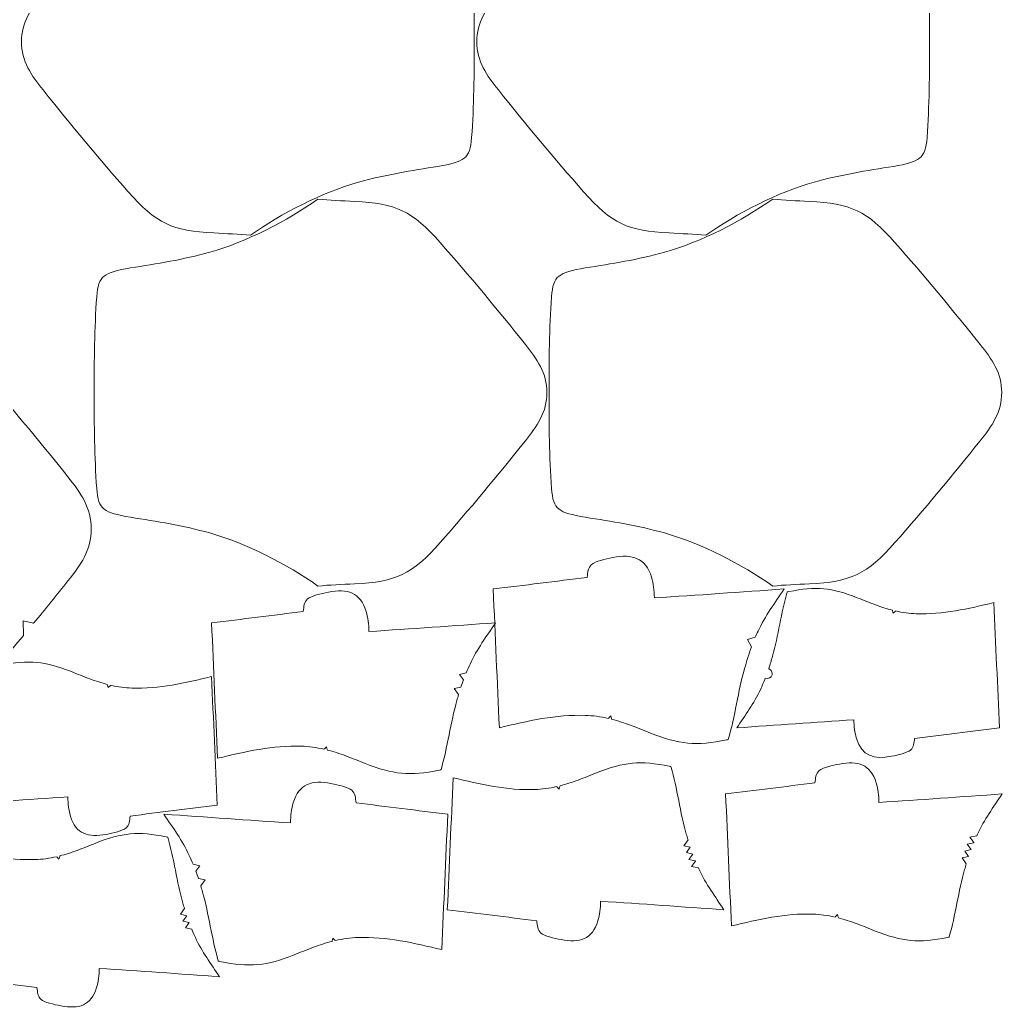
# Model space of a CAD drawing. Header units: millimetres. Extents: x 4274 to 5605, y 1406 to 2879.
# Drawn here: x 4961 to 5605, y 1406 to 2055 of the extents above; entities that cross this region are included whole.
import ezdxf

# ---------------------------------------------------------------- set-up
doc = ezdxf.new("R2010")
doc.units = ezdxf.units.MM
doc.header["$MEASUREMENT"] = 0
doc.layers.add('Katman 1', color=7, linetype='Continuous')

msp = doc.modelspace()

# ---------------------------------------------------------------- linework, layer by layer
at = {"layer": 'Katman 1', "color": 250, "lineweight": 20}
for points, knots in [([(5235.0295, 2122.0197), (5217.6924, 2124.6688), (5200.3562, 2127.4863), (5183.0301, 2132.3114), (5158.7225, 2139.0815), (5132.6247, 2152.7365), (5112.0522, 2167.1099), (5104.669, 2166.3536), (5096.2788, 2166.0373), (5088.0771, 2165.6386), (5061.0751, 2164.3262), (5050.2955, 2159.4825), (5031.9885, 2138.577), (5012.7667, 2116.9815), (4994.3149, 2094.5721), (4976.1197, 2071.8914), (4968.6216, 2062.5449), (4961.8066, 2052.8898), (4962.0142, 2040.2881), (4961.8066, 2027.6864), (4968.6216, 2018.0313), (4976.1197, 2008.6848), (4994.3149, 1986.0041), (5012.7667, 1963.5947), (5031.9885, 1941.9992), (5050.2955, 1921.0937), (5061.0751, 1916.25), (5088.0771, 1914.9376), (5096.2788, 1914.5389), (5104.669, 1914.2226), (5112.0522, 1913.4663), (5132.6247, 1927.8397), (5158.7225, 1941.4948), (5183.0301, 1948.2648), (5200.3562, 1953.0899), (5217.6924, 1955.9074), (5235.0295, 1958.5565), (5252.403, 1961.7572), (5256.0311, 1963.3092), (5257.1033, 1977.5082), (5258.5819, 1998.1707), (5258.8446, 2019.169), (5258.6692, 2040.2881), (5258.8446, 2061.4073), (5258.5819, 2082.4055), (5257.1033, 2103.068), (5256.0311, 2117.267), (5252.403, 2118.819), (5235.0295, 2122.0197)], [0, 0, 0, 0, 0.0625, 0.0625, 0.0625, 0.125, 0.125, 0.125, 0.1875, 0.1875, 0.1875, 0.25, 0.25, 0.25, 0.3125, 0.3125, 0.3125, 0.375, 0.375, 0.375, 0.4375, 0.4375, 0.4375, 0.5, 0.5, 0.5, 0.5625, 0.5625, 0.5625, 0.625, 0.625, 0.625, 0.6875, 0.6875, 0.6875, 0.75, 0.75, 0.75, 0.8125, 0.8125, 0.8125, 0.875, 0.875, 0.875, 0.9375, 0.9375, 0.9375, 1, 1, 1, 1]), ([(5533.544, 2122.0197), (5516.2069, 2124.6688), (5498.8707, 2127.4863), (5481.5446, 2132.3114), (5457.237, 2139.0815), (5431.1392, 2152.7365), (5410.5667, 2167.1099), (5403.1835, 2166.3536), (5394.7933, 2166.0373), (5386.5916, 2165.6386), (5359.5896, 2164.3262), (5348.81, 2159.4825), (5330.503, 2138.577), (5311.2812, 2116.9815), (5292.8294, 2094.5721), (5274.6342, 2071.8914), (5267.1361, 2062.5449), (5260.3211, 2052.8898), (5260.5287, 2040.2881), (5260.3211, 2027.6864), (5267.1361, 2018.0313), (5274.6342, 2008.6848), (5292.8294, 1986.0041), (5311.2812, 1963.5947), (5330.503, 1941.9992), (5348.81, 1921.0937), (5359.5896, 1916.25), (5386.5916, 1914.9376), (5394.7933, 1914.5389), (5403.1835, 1914.2226), (5410.5667, 1913.4663), (5431.1392, 1927.8397), (5457.237, 1941.4948), (5481.5446, 1948.2648), (5498.8707, 1953.0899), (5516.2069, 1955.9074), (5533.544, 1958.5565), (5550.9175, 1961.7572), (5554.5456, 1963.3092), (5555.6178, 1977.5082), (5557.0964, 1998.1707), (5557.3591, 2019.169), (5557.1837, 2040.2881), (5557.3591, 2061.4073), (5557.0964, 2082.4055), (5555.6178, 2103.068), (5554.5456, 2117.267), (5550.9175, 2118.819), (5533.544, 2122.0197)], [0, 0, 0, 0, 0.0625, 0.0625, 0.0625, 0.125, 0.125, 0.125, 0.1875, 0.1875, 0.1875, 0.25, 0.25, 0.25, 0.3125, 0.3125, 0.3125, 0.375, 0.375, 0.375, 0.4375, 0.4375, 0.4375, 0.5, 0.5, 0.5, 0.5625, 0.5625, 0.5625, 0.625, 0.625, 0.625, 0.6875, 0.6875, 0.6875, 0.75, 0.75, 0.75, 0.8125, 0.8125, 0.8125, 0.875, 0.875, 0.875, 0.9375, 0.9375, 0.9375, 1, 1, 1, 1]), ([(5033.3996, 1892.0588), (5050.7367, 1894.7079), (5068.0729, 1897.5254), (5085.399, 1902.3505), (5109.7066, 1909.1206), (5135.8044, 1922.7756), (5156.3769, 1937.149), (5163.7601, 1936.3927), (5172.1503, 1936.0764), (5180.352, 1935.6777), (5207.354, 1934.3653), (5218.1336, 1929.5216), (5236.4406, 1908.6161), (5255.6624, 1887.0206), (5274.1142, 1864.6112), (5292.3094, 1841.9305), (5299.8075, 1832.584), (5306.6225, 1822.9289), (5306.4149, 1810.3272), (5306.6225, 1797.7255), (5299.8075, 1788.0704), (5292.3094, 1778.7239), (5274.1142, 1756.0432), (5255.6624, 1733.6338), (5236.4406, 1712.0383), (5218.1336, 1691.1328), (5207.354, 1686.2891), (5180.352, 1684.9767), (5172.1503, 1684.578), (5163.7601, 1684.2617), (5156.3769, 1683.5054), (5135.8044, 1697.8788), (5109.7066, 1711.5339), (5085.399, 1718.3039), (5068.0729, 1723.129), (5050.7367, 1725.9465), (5033.3996, 1728.5956), (5016.0261, 1731.7963), (5012.398, 1733.3483), (5011.3258, 1747.5473), (5009.8472, 1768.2098), (5009.5845, 1789.2081), (5009.7599, 1810.3272), (5009.5845, 1831.4464), (5009.8472, 1852.4446), (5011.3258, 1873.1071), (5012.398, 1887.3061), (5016.0261, 1888.8581), (5033.3996, 1892.0588)], [0, 0, 0, 0, 0.0625, 0.0625, 0.0625, 0.125, 0.125, 0.125, 0.1875, 0.1875, 0.1875, 0.25, 0.25, 0.25, 0.3125, 0.3125, 0.3125, 0.375, 0.375, 0.375, 0.4375, 0.4375, 0.4375, 0.5, 0.5, 0.5, 0.5625, 0.5625, 0.5625, 0.625, 0.625, 0.625, 0.6875, 0.6875, 0.6875, 0.75, 0.75, 0.75, 0.8125, 0.8125, 0.8125, 0.875, 0.875, 0.875, 0.9375, 0.9375, 0.9375, 1, 1, 1, 1]), ([(5331.5249, 1892.0588), (5348.862, 1894.7079), (5366.1982, 1897.5254), (5383.5243, 1902.3505), (5407.8319, 1909.1206), (5433.9297, 1922.7756), (5454.5022, 1937.149), (5461.8854, 1936.3927), (5470.2756, 1936.0764), (5478.4773, 1935.6777), (5505.4793, 1934.3653), (5516.2589, 1929.5216), (5534.5659, 1908.6161), (5553.7877, 1887.0206), (5572.2395, 1864.6112), (5590.4347, 1841.9305), (5597.9328, 1832.584), (5604.7478, 1822.9289), (5604.5402, 1810.3272), (5604.7478, 1797.7255), (5597.9328, 1788.0704), (5590.4347, 1778.7239), (5572.2395, 1756.0432), (5553.7877, 1733.6338), (5534.5659, 1712.0383), (5516.2589, 1691.1328), (5505.4793, 1686.2891), (5478.4773, 1684.9767), (5470.2756, 1684.578), (5461.8854, 1684.2617), (5454.5022, 1683.5054), (5433.9297, 1697.8788), (5407.8319, 1711.5339), (5383.5243, 1718.3039), (5366.1982, 1723.129), (5348.862, 1725.9465), (5331.5249, 1728.5956), (5314.1514, 1731.7963), (5310.5233, 1733.3483), (5309.4511, 1747.5473), (5307.9725, 1768.2098), (5307.7098, 1789.2081), (5307.8852, 1810.3272), (5307.7098, 1831.4464), (5307.9725, 1852.4446), (5309.4511, 1873.1071), (5310.5233, 1887.3061), (5314.1514, 1888.8581), (5331.5249, 1892.0588)], [0, 0, 0, 0, 0.0625, 0.0625, 0.0625, 0.125, 0.125, 0.125, 0.1875, 0.1875, 0.1875, 0.25, 0.25, 0.25, 0.3125, 0.3125, 0.3125, 0.375, 0.375, 0.375, 0.4375, 0.4375, 0.4375, 0.5, 0.5, 0.5, 0.5625, 0.5625, 0.5625, 0.625, 0.625, 0.625, 0.6875, 0.6875, 0.6875, 0.75, 0.75, 0.75, 0.8125, 0.8125, 0.8125, 0.875, 0.875, 0.875, 0.9375, 0.9375, 0.9375, 1, 1, 1, 1]), ([(4713.1332, 1632.7657), (4731.84, 1629.9073), (4750.5457, 1626.8673), (4769.2406, 1621.661), (4795.4685, 1614.356), (4823.628, 1599.6223), (4845.8257, 1584.1134), (4853.7922, 1584.9294), (4862.8452, 1585.2707), (4871.6949, 1585.7009), (4900.83, 1587.117), (4912.4612, 1592.3434), (4932.2145, 1614.9004), (4942.7615, 1626.7498), (4953.0935, 1638.8266), (4963.2837, 1651.0532), (4963.2837, 1651.0532), (4963.1779, 1660.6352), (4963.1779, 1660.6352), (4963.1779, 1660.6352), (4969.9759, 1659.1274), (4969.9759, 1659.1274), (4977.5431, 1668.306), (4985.04, 1677.559), (4992.4969, 1686.8542), (5000.5874, 1696.939), (5007.9407, 1707.3569), (5007.7167, 1720.9541), (5007.9407, 1734.5513), (5000.5874, 1744.9692), (4992.4969, 1755.0541), (4972.8643, 1779.5265), (4952.9548, 1803.7063), (4932.2145, 1827.0078), (4912.4612, 1849.5649), (4900.83, 1854.7912), (4871.6949, 1856.2073), (4862.8452, 1856.6375), (4853.7922, 1856.9788), (4845.8257, 1857.7948), (4823.628, 1842.2859), (4795.4685, 1827.5521), (4769.2406, 1820.2472), (4750.5457, 1815.041), (4731.84, 1812.0009), (4713.1332, 1809.1425), (4694.3872, 1805.6889), (4690.4725, 1804.0143), (4689.3156, 1788.6936), (4687.7202, 1766.3988), (4687.4367, 1743.7416), (4687.626, 1720.9541), (4687.4367, 1698.1665), (4687.7202, 1675.5094), (4689.3156, 1653.2146), (4690.4725, 1637.8939), (4694.3872, 1636.2193), (4713.1332, 1632.7657)], [0, 0, 0, 0, 0.05263158, 0.05263158, 0.05263158, 0.10526316, 0.10526316, 0.10526316, 0.15789474, 0.15789474, 0.15789474, 0.21052632, 0.21052632, 0.21052632, 0.26315789, 0.26315789, 0.26315789, 0.31578947, 0.31578947, 0.31578947, 0.36842105, 0.36842105, 0.36842105, 0.42105263, 0.42105263, 0.42105263, 0.47368421, 0.47368421, 0.47368421, 0.52631579, 0.52631579, 0.52631579, 0.57894737, 0.57894737, 0.57894737, 0.63157895, 0.63157895, 0.63157895, 0.68421053, 0.68421053, 0.68421053, 0.73684211, 0.73684211, 0.73684211, 0.78947368, 0.78947368, 0.78947368, 0.84210526, 0.84210526, 0.84210526, 0.89473684, 0.89473684, 0.89473684, 0.94736842, 0.94736842, 0.94736842, 1, 1, 1, 1]), ([(5424.2601, 1582.6937), (5404.4891, 1578.5517), (5392.8781, 1579.8319), (5374.4322, 1587.1116), (5370.096, 1588.8229), (5365.7925, 1590.6018), (5361.309, 1592.2605), (5357.1182, 1593.8111), (5353.0026, 1595.1282), (5348.9777, 1596.1624), (5348.9777, 1596.1624), (5348.8697, 1596.5649), (5348.8697, 1596.5649), (5348.8697, 1596.5649), (5348.3831, 1598.3782), (5348.3831, 1598.3782), (5348.3831, 1598.3782), (5347.056, 1597.0501), (5347.056, 1597.0501), (5347.056, 1597.0501), (5346.7209, 1596.7146), (5346.7209, 1596.7146), (5341.5108, 1597.9241), (5336.4608, 1598.6356), (5331.6065, 1598.7374), (5312.4915, 1599.4773), (5293.7161, 1595.016), (5275.2616, 1590.6198), (5273.8983, 1620.9464), (5272.5663, 1651.2745), (5271.2247, 1681.6019), (5291.7738, 1684.0686), (5312.2996, 1686.6545), (5332.8343, 1689.236), (5333.2086, 1692.4862), (5333.3187, 1695.6707), (5335.7461, 1697.6893), (5338.1241, 1699.6667), (5344.7251, 1701.2937), (5349.6906, 1702.2138), (5362.5139, 1704.5901), (5371.0991, 1702.1332), (5375.029, 1689.2883), (5376.294, 1685.1537), (5376.7899, 1680.5649), (5376.9022, 1675.7501), (5405.2503, 1677.5622), (5433.5732, 1679.6002), (5461.9085, 1681.6019), (5455.9073, 1672.567), (5449.4448, 1663.7457), (5444.8295, 1653.9157), (5444.2075, 1652.5909), (5443.6135, 1651.2597), (5443.0443, 1649.9231), (5443.0443, 1649.9231), (5437.8261, 1648.4149), (5437.8261, 1648.4149), (5437.8261, 1648.4149), (5440.5656, 1643.6698), (5440.5656, 1643.6698), (5438.8374, 1638.9876), (5437.3527, 1634.2508), (5435.9889, 1629.4866), (5431.7943, 1614.8352), (5429.708, 1597.9258), (5425.3408, 1582.917), (5425.0796, 1582.8609), (5424.5184, 1582.7476), (5424.2601, 1582.6937)], [0, 0, 0, 0, 0.04347826, 0.04347826, 0.04347826, 0.08695652, 0.08695652, 0.08695652, 0.13043478, 0.13043478, 0.13043478, 0.17391304, 0.17391304, 0.17391304, 0.2173913, 0.2173913, 0.2173913, 0.26086957, 0.26086957, 0.26086957, 0.30434783, 0.30434783, 0.30434783, 0.34782609, 0.34782609, 0.34782609, 0.39130435, 0.39130435, 0.39130435, 0.43478261, 0.43478261, 0.43478261, 0.47826087, 0.47826087, 0.47826087, 0.52173913, 0.52173913, 0.52173913, 0.56521739, 0.56521739, 0.56521739, 0.60869565, 0.60869565, 0.60869565, 0.65217391, 0.65217391, 0.65217391, 0.69565217, 0.69565217, 0.69565217, 0.73913043, 0.73913043, 0.73913043, 0.7826087, 0.7826087, 0.7826087, 0.82608696, 0.82608696, 0.82608696, 0.86956522, 0.86956522, 0.86956522, 0.91304348, 0.91304348, 0.91304348, 0.95652174, 0.95652174, 0.95652174, 1, 1, 1, 1]), ([(5235.9702, 1562.8922), (5216.6756, 1558.85), (5205.3444, 1560.0994), (5187.343, 1567.2037), (5183.1113, 1568.8737), (5178.9115, 1570.6097), (5174.5361, 1572.2285), (5170.4462, 1573.7418), (5166.4297, 1575.027), (5162.5018, 1576.0363), (5162.5018, 1576.0363), (5162.3964, 1576.4291), (5162.3964, 1576.4291), (5162.3964, 1576.4291), (5161.9215, 1578.1988), (5161.9215, 1578.1988), (5161.9215, 1578.1988), (5160.6264, 1576.9026), (5160.6264, 1576.9026), (5160.6264, 1576.9026), (5160.2994, 1576.5753), (5160.2994, 1576.5753), (5155.2149, 1577.7556), (5150.2865, 1578.4499), (5145.5493, 1578.5493), (5126.8949, 1579.2714), (5108.5718, 1574.9175), (5090.562, 1570.6273), (5089.2316, 1600.2231), (5087.9316, 1629.8204), (5086.6224, 1659.4171), (5106.6763, 1661.8244), (5126.7075, 1664.3479), (5146.7475, 1666.8672), (5147.1128, 1670.0391), (5147.2202, 1673.1468), (5149.5891, 1675.1168), (5151.9098, 1677.0465), (5158.3518, 1678.6343), (5163.1976, 1679.5323), (5175.7118, 1681.8514), (5184.0902, 1679.4537), (5187.9254, 1666.9182), (5189.1599, 1662.8833), (5189.6439, 1658.4051), (5189.7535, 1653.7063), (5217.4185, 1655.4747), (5245.0589, 1657.4636), (5272.7115, 1659.4171), (5266.8549, 1650.5999), (5260.5481, 1641.9911), (5256.044, 1632.398), (5255.1447, 1630.4825), (5254.3051, 1628.5537), (5253.5158, 1626.6135), (5253.5158, 1626.6135), (5249.2093, 1625.619), (5249.2093, 1625.619), (5249.2093, 1625.619), (5251.7658, 1622.081), (5251.7658, 1622.081), (5251.1878, 1620.5041), (5250.6378, 1618.9208), (5250.1108, 1617.3324), (5250.1108, 1617.3324), (5245.7184, 1616.3181), (5245.7184, 1616.3181), (5245.7184, 1616.3181), (5248.5482, 1612.4017), (5248.5482, 1612.4017), (5248.1603, 1611.1227), (5247.7839, 1609.8411), (5247.4164, 1608.5575), (5243.3229, 1594.2592), (5241.2869, 1577.7573), (5237.0249, 1563.1101), (5236.7699, 1563.0554), (5236.2223, 1562.9448), (5235.9702, 1562.8922)], [0, 0, 0, 0, 0.03846154, 0.03846154, 0.03846154, 0.07692308, 0.07692308, 0.07692308, 0.11538462, 0.11538462, 0.11538462, 0.15384615, 0.15384615, 0.15384615, 0.19230769, 0.19230769, 0.19230769, 0.23076923, 0.23076923, 0.23076923, 0.26923077, 0.26923077, 0.26923077, 0.30769231, 0.30769231, 0.30769231, 0.34615385, 0.34615385, 0.34615385, 0.38461538, 0.38461538, 0.38461538, 0.42307692, 0.42307692, 0.42307692, 0.46153846, 0.46153846, 0.46153846, 0.5, 0.5, 0.5, 0.53846154, 0.53846154, 0.53846154, 0.57692308, 0.57692308, 0.57692308, 0.61538462, 0.61538462, 0.61538462, 0.65384615, 0.65384615, 0.65384615, 0.69230769, 0.69230769, 0.69230769, 0.73076923, 0.73076923, 0.73076923, 0.76923077, 0.76923077, 0.76923077, 0.80769231, 0.80769231, 0.80769231, 0.84615385, 0.84615385, 0.84615385, 0.88461538, 0.88461538, 0.88461538, 0.92307692, 0.92307692, 0.92307692, 0.96153846, 0.96153846, 0.96153846, 1, 1, 1, 1]), ([(5464.9256, 1679.8495), (5482.7726, 1683.5884), (5493.2537, 1682.4327), (5509.9046, 1675.8615), (5513.8188, 1674.3167), (5517.7035, 1672.711), (5521.7507, 1671.2136), (5525.5337, 1669.8139), (5529.2488, 1668.625), (5532.882, 1667.6914), (5532.882, 1667.6914), (5532.9795, 1667.3281), (5532.9795, 1667.3281), (5532.9795, 1667.3281), (5533.4188, 1665.6912), (5533.4188, 1665.6912), (5533.4188, 1665.6912), (5534.6167, 1666.8901), (5534.6167, 1666.8901), (5534.6167, 1666.8901), (5534.9193, 1667.193), (5534.9193, 1667.193), (5539.6223, 1666.1012), (5544.1809, 1665.4589), (5548.5628, 1665.367), (5565.8177, 1664.6991), (5582.766, 1668.7263), (5599.4246, 1672.6947), (5600.6553, 1645.3193), (5601.8577, 1617.9425), (5603.0687, 1590.5662), (5584.5193, 1588.3396), (5565.9909, 1586.0054), (5547.4544, 1583.6751), (5547.1166, 1580.7411), (5547.0172, 1577.8665), (5544.826, 1576.0444), (5542.6794, 1574.2594), (5536.7208, 1572.7907), (5532.2385, 1571.9601), (5520.6631, 1569.8151), (5512.9133, 1572.0329), (5509.3659, 1583.6278), (5508.224, 1587.3601), (5507.7763, 1591.5023), (5507.6749, 1595.8486), (5482.0854, 1594.2129), (5456.5187, 1592.3732), (5430.9408, 1590.5662), (5436.358, 1598.7219), (5442.1917, 1606.6849), (5446.3578, 1615.5583), (5447.5415, 1618.0794), (5448.6133, 1620.6256), (5449.5984, 1623.1914), (5449.5984, 1623.1914), (5449.5986, 1623.1913), (5449.5986, 1623.1913), (5451.4815, 1622.59), (5453.4543, 1623.5004), (5454.0049, 1625.2245), (5454.5347, 1626.8836), (5453.5543, 1628.6916), (5451.8018, 1629.3614), (5452.7118, 1632.0964), (5453.5475, 1634.8482), (5454.3381, 1637.6101), (5458.1245, 1650.8357), (5460.0078, 1666.0996), (5463.95, 1679.6479), (5464.1858, 1679.6985), (5464.6924, 1679.8008), (5464.9256, 1679.8495)], [0, 0, 0, 0, 0.04166667, 0.04166667, 0.04166667, 0.08333333, 0.08333333, 0.08333333, 0.125, 0.125, 0.125, 0.16666667, 0.16666667, 0.16666667, 0.20833333, 0.20833333, 0.20833333, 0.25, 0.25, 0.25, 0.29166667, 0.29166667, 0.29166667, 0.33333333, 0.33333333, 0.33333333, 0.375, 0.375, 0.375, 0.41666667, 0.41666667, 0.41666667, 0.45833333, 0.45833333, 0.45833333, 0.5, 0.5, 0.5, 0.54166667, 0.54166667, 0.54166667, 0.58333333, 0.58333333, 0.58333333, 0.625, 0.625, 0.625, 0.66666667, 0.66666667, 0.66666667, 0.70833333, 0.70833333, 0.70833333, 0.75, 0.75, 0.75, 0.79166667, 0.79166667, 0.79166667, 0.83333333, 0.83333333, 0.83333333, 0.875, 0.875, 0.875, 0.91666667, 0.91666667, 0.91666667, 0.95833333, 0.95833333, 0.95833333, 1, 1, 1, 1]), ([(4948.5052, 1631.5137), (4966.8286, 1635.3524), (4977.5895, 1634.1659), (4994.6849, 1627.4192), (4998.7036, 1625.8332), (5002.692, 1624.1846), (5006.8472, 1622.6473), (5010.7312, 1621.2102), (5014.5455, 1619.9896), (5018.2757, 1619.0311), (5018.2757, 1619.0311), (5018.3758, 1618.6581), (5018.3758, 1618.6581), (5018.3758, 1618.6581), (5018.8268, 1616.9775), (5018.8268, 1616.9775), (5018.8268, 1616.9775), (5020.0567, 1618.2084), (5020.0567, 1618.2084), (5020.0567, 1618.2084), (5020.3673, 1618.5193), (5020.3673, 1618.5193), (5025.1959, 1617.3984), (5029.8762, 1616.739), (5034.375, 1616.6446), (5052.0905, 1615.9589), (5069.4913, 1620.0936), (5086.5946, 1624.1679), (5087.8581, 1596.0617), (5089.0926, 1567.9541), (5090.3359, 1539.8471), (5071.2914, 1537.561), (5052.2684, 1535.1645), (5033.2371, 1532.772), (5032.8902, 1529.7597), (5032.7882, 1526.8084), (5030.5385, 1524.9376), (5028.3346, 1523.105), (5022.2169, 1521.5971), (5017.615, 1520.7443), (5005.7306, 1518.542), (4997.7739, 1520.819), (4994.1318, 1532.7235), (4992.9594, 1536.5554), (4992.4998, 1540.8082), (4992.3957, 1545.2705), (4966.1231, 1543.5911), (4939.8739, 1541.7023), (4913.6132, 1539.8471), (4919.175, 1548.2205), (4925.1644, 1556.396), (4929.4418, 1565.5063), (4930.2959, 1567.3254), (4931.0932, 1569.1571), (4931.8428, 1570.9997), (4931.8428, 1570.9997), (4935.9324, 1571.9441), (4935.9324, 1571.9441), (4935.9324, 1571.9441), (4933.5046, 1575.304), (4933.5046, 1575.304), (4933.5046, 1575.304), (4933.5497, 1575.4275), (4933.5497, 1575.4275), (4933.5497, 1575.4275), (4937.59, 1576.3605), (4937.59, 1576.3605), (4937.59, 1576.3605), (4935.0924, 1579.8172), (4935.0924, 1579.8172), (4935.0924, 1579.8172), (4939.2476, 1580.7768), (4939.2476, 1580.7768), (4939.2476, 1580.7768), (4936.5603, 1584.496), (4936.5603, 1584.496), (4936.9287, 1585.7107), (4937.2862, 1586.9278), (4937.6351, 1588.1468), (4941.5226, 1601.7254), (4943.4561, 1617.3968), (4947.5036, 1631.3067), (4947.7457, 1631.3587), (4948.2658, 1631.4637), (4948.5052, 1631.5137)], [0, 0, 0, 0, 0.03571429, 0.03571429, 0.03571429, 0.07142857, 0.07142857, 0.07142857, 0.10714286, 0.10714286, 0.10714286, 0.14285714, 0.14285714, 0.14285714, 0.17857143, 0.17857143, 0.17857143, 0.21428571, 0.21428571, 0.21428571, 0.25, 0.25, 0.25, 0.28571429, 0.28571429, 0.28571429, 0.32142857, 0.32142857, 0.32142857, 0.35714286, 0.35714286, 0.35714286, 0.39285714, 0.39285714, 0.39285714, 0.42857143, 0.42857143, 0.42857143, 0.46428571, 0.46428571, 0.46428571, 0.5, 0.5, 0.5, 0.53571429, 0.53571429, 0.53571429, 0.57142857, 0.57142857, 0.57142857, 0.60714286, 0.60714286, 0.60714286, 0.64285714, 0.64285714, 0.64285714, 0.67857143, 0.67857143, 0.67857143, 0.71428571, 0.71428571, 0.71428571, 0.75, 0.75, 0.75, 0.78571429, 0.78571429, 0.78571429, 0.82142857, 0.82142857, 0.82142857, 0.85714286, 0.85714286, 0.85714286, 0.89285714, 0.89285714, 0.89285714, 0.92857143, 0.92857143, 0.92857143, 0.96428571, 0.96428571, 0.96428571, 1, 1, 1, 1]), ([(5386.6733, 1565.4092), (5367.8735, 1569.3477), (5356.8328, 1568.1304), (5339.2929, 1561.2082), (5335.1697, 1559.581), (5331.0776, 1557.8895), (5326.8144, 1556.3123), (5322.8294, 1554.8378), (5318.9159, 1553.5855), (5315.0887, 1552.6021), (5315.0887, 1552.6021), (5314.986, 1552.2194), (5314.986, 1552.2194), (5314.986, 1552.2194), (5314.5233, 1550.4951), (5314.5233, 1550.4951), (5314.5233, 1550.4951), (5313.2614, 1551.758), (5313.2614, 1551.758), (5313.2614, 1551.758), (5312.9428, 1552.0769), (5312.9428, 1552.0769), (5307.9886, 1550.9269), (5303.1866, 1550.2504), (5298.5709, 1550.1535), (5280.3948, 1549.45), (5262.5415, 1553.6922), (5244.9935, 1557.8724), (5243.6972, 1529.0354), (5242.4306, 1500.197), (5241.155, 1471.3593), (5260.6946, 1469.0137), (5280.2122, 1466.5549), (5299.7383, 1464.1002), (5300.0943, 1461.0096), (5300.1989, 1457.9816), (5302.5071, 1456.0621), (5304.7683, 1454.1819), (5311.0451, 1452.6348), (5315.7666, 1451.7598), (5327.96, 1449.5002), (5336.1236, 1451.8364), (5339.8604, 1464.0505), (5341.0633, 1467.982), (5341.5348, 1472.3454), (5341.6416, 1476.9237), (5368.5973, 1475.2006), (5395.529, 1473.2627), (5422.4725, 1471.3593), (5416.7661, 1479.9504), (5410.621, 1488.3384), (5406.2323, 1497.6856), (5406.0697, 1498.0319), (5405.9091, 1498.3785), (5405.7505, 1498.7257), (5405.7505, 1498.7257), (5401.2737, 1499.7596), (5401.2737, 1499.7596), (5401.2737, 1499.7596), (5403.7973, 1503.2522), (5403.7973, 1503.2522), (5403.7973, 1503.2522), (5403.769, 1503.3218), (5403.769, 1503.3218), (5403.769, 1503.3218), (5399.573, 1504.2908), (5399.573, 1504.2908), (5399.573, 1504.2908), (5402.064, 1507.7382), (5402.064, 1507.7382), (5402.064, 1507.7382), (5402.0178, 1507.8647), (5402.0178, 1507.8647), (5402.0178, 1507.8647), (5397.8723, 1508.822), (5397.8723, 1508.822), (5397.8723, 1508.822), (5400.4349, 1512.3686), (5400.4349, 1512.3686), (5400.4349, 1512.3686), (5396.1716, 1513.3531), (5396.1716, 1513.3531), (5396.1716, 1513.3531), (5398.9289, 1517.1691), (5398.9289, 1517.1691), (5398.5509, 1518.4153), (5398.184, 1519.6641), (5397.826, 1520.9148), (5393.8374, 1534.8464), (5391.8537, 1550.9253), (5387.7009, 1565.1968), (5387.4525, 1565.2502), (5386.9189, 1565.3579), (5386.6733, 1565.4092)], [0, 0, 0, 0, 0.03225806, 0.03225806, 0.03225806, 0.06451613, 0.06451613, 0.06451613, 0.09677419, 0.09677419, 0.09677419, 0.12903226, 0.12903226, 0.12903226, 0.16129032, 0.16129032, 0.16129032, 0.19354839, 0.19354839, 0.19354839, 0.22580645, 0.22580645, 0.22580645, 0.25806452, 0.25806452, 0.25806452, 0.29032258, 0.29032258, 0.29032258, 0.32258065, 0.32258065, 0.32258065, 0.35483871, 0.35483871, 0.35483871, 0.38709677, 0.38709677, 0.38709677, 0.41935484, 0.41935484, 0.41935484, 0.4516129, 0.4516129, 0.4516129, 0.48387097, 0.48387097, 0.48387097, 0.51612903, 0.51612903, 0.51612903, 0.5483871, 0.5483871, 0.5483871, 0.58064516, 0.58064516, 0.58064516, 0.61290323, 0.61290323, 0.61290323, 0.64516129, 0.64516129, 0.64516129, 0.67741935, 0.67741935, 0.67741935, 0.70967742, 0.70967742, 0.70967742, 0.74193548, 0.74193548, 0.74193548, 0.77419355, 0.77419355, 0.77419355, 0.80645161, 0.80645161, 0.80645161, 0.83870968, 0.83870968, 0.83870968, 0.87096774, 0.87096774, 0.87096774, 0.90322581, 0.90322581, 0.90322581, 0.93548387, 0.93548387, 0.93548387, 0.96774194, 0.96774194, 0.96774194, 1, 1, 1, 1]), ([(5569.0935, 1453.2187), (5550.2937, 1449.2802), (5539.253, 1450.4975), (5521.7131, 1457.4197), (5517.5899, 1459.0469), (5513.4978, 1460.7384), (5509.2346, 1462.3156), (5505.2496, 1463.7901), (5501.3361, 1465.0424), (5497.5089, 1466.0258), (5497.5089, 1466.0258), (5497.4062, 1466.4085), (5497.4062, 1466.4085), (5497.4062, 1466.4085), (5496.9435, 1468.1328), (5496.9435, 1468.1328), (5496.9435, 1468.1328), (5495.6816, 1466.8699), (5495.6816, 1466.8699), (5495.6816, 1466.8699), (5495.363, 1466.551), (5495.363, 1466.551), (5490.4088, 1467.701), (5485.6068, 1468.3775), (5480.9911, 1468.4744), (5462.815, 1469.1779), (5444.9617, 1464.9357), (5427.4137, 1460.7555), (5426.1174, 1489.5925), (5424.8508, 1518.4309), (5423.5752, 1547.2686), (5443.1148, 1549.6142), (5462.6324, 1552.073), (5482.1585, 1554.5277), (5482.5145, 1557.6183), (5482.6191, 1560.6463), (5484.9273, 1562.5658), (5487.1885, 1564.446), (5493.4653, 1565.9931), (5498.1868, 1566.8681), (5510.3802, 1569.1277), (5518.5438, 1566.7915), (5522.2806, 1554.5774), (5523.4835, 1550.6459), (5523.955, 1546.2825), (5524.0618, 1541.7042), (5551.0175, 1543.4273), (5577.9492, 1545.3652), (5604.8927, 1547.2686), (5599.1863, 1538.6775), (5593.0412, 1530.2895), (5588.6525, 1520.9423), (5588.4899, 1520.596), (5588.3293, 1520.2494), (5588.1707, 1519.9022), (5588.1707, 1519.9022), (5583.6939, 1518.8683), (5583.6939, 1518.8683), (5583.6939, 1518.8683), (5586.2175, 1515.3757), (5586.2175, 1515.3757), (5586.2175, 1515.3757), (5586.1892, 1515.3061), (5586.1892, 1515.3061), (5586.1892, 1515.3061), (5581.9932, 1514.3371), (5581.9932, 1514.3371), (5581.9932, 1514.3371), (5584.4842, 1510.8897), (5584.4842, 1510.8897), (5584.4842, 1510.8897), (5584.438, 1510.7632), (5584.438, 1510.7632), (5584.438, 1510.7632), (5580.2925, 1509.8059), (5580.2925, 1509.8059), (5580.2925, 1509.8059), (5582.8551, 1506.2593), (5582.8551, 1506.2593), (5582.8551, 1506.2593), (5578.5918, 1505.2748), (5578.5918, 1505.2748), (5578.5918, 1505.2748), (5581.3491, 1501.4588), (5581.3491, 1501.4588), (5580.9711, 1500.2126), (5580.6042, 1498.9638), (5580.2462, 1497.7131), (5576.2576, 1483.7815), (5574.2739, 1467.7026), (5570.1211, 1453.4311), (5569.8727, 1453.3777), (5569.3391, 1453.27), (5569.0935, 1453.2187)], [0, 0, 0, 0, 0.03225806, 0.03225806, 0.03225806, 0.06451613, 0.06451613, 0.06451613, 0.09677419, 0.09677419, 0.09677419, 0.12903226, 0.12903226, 0.12903226, 0.16129032, 0.16129032, 0.16129032, 0.19354839, 0.19354839, 0.19354839, 0.22580645, 0.22580645, 0.22580645, 0.25806452, 0.25806452, 0.25806452, 0.29032258, 0.29032258, 0.29032258, 0.32258065, 0.32258065, 0.32258065, 0.35483871, 0.35483871, 0.35483871, 0.38709677, 0.38709677, 0.38709677, 0.41935484, 0.41935484, 0.41935484, 0.4516129, 0.4516129, 0.4516129, 0.48387097, 0.48387097, 0.48387097, 0.51612903, 0.51612903, 0.51612903, 0.5483871, 0.5483871, 0.5483871, 0.58064516, 0.58064516, 0.58064516, 0.61290323, 0.61290323, 0.61290323, 0.64516129, 0.64516129, 0.64516129, 0.67741935, 0.67741935, 0.67741935, 0.70967742, 0.70967742, 0.70967742, 0.74193548, 0.74193548, 0.74193548, 0.77419355, 0.77419355, 0.77419355, 0.80645161, 0.80645161, 0.80645161, 0.83870968, 0.83870968, 0.83870968, 0.87096774, 0.87096774, 0.87096774, 0.90322581, 0.90322581, 0.90322581, 0.93548387, 0.93548387, 0.93548387, 0.96774194, 0.96774194, 0.96774194, 1, 1, 1, 1]), ([(5092.0961, 1437.4665), (5111.3907, 1433.4243), (5122.7219, 1434.6737), (5140.7233, 1441.778), (5144.955, 1443.448), (5149.1548, 1445.184), (5153.5302, 1446.8028), (5157.6201, 1448.3161), (5161.6366, 1449.6013), (5165.5645, 1450.6106), (5165.5645, 1450.6106), (5165.6699, 1451.0034), (5165.6699, 1451.0034), (5165.6699, 1451.0034), (5166.1448, 1452.7731), (5166.1448, 1452.7731), (5166.1448, 1452.7731), (5167.4399, 1451.4769), (5167.4399, 1451.4769), (5167.4399, 1451.4769), (5167.7669, 1451.1496), (5167.7669, 1451.1496), (5172.8514, 1452.3299), (5177.7798, 1453.0242), (5182.517, 1453.1236), (5201.1714, 1453.8457), (5219.4945, 1449.4918), (5237.5043, 1445.2016), (5238.8347, 1474.7974), (5240.1347, 1504.3947), (5241.4439, 1533.9914), (5221.39, 1536.3987), (5201.3588, 1538.9222), (5181.3188, 1541.4415), (5180.9535, 1544.6134), (5180.8461, 1547.7211), (5178.4772, 1549.6911), (5176.1565, 1551.6208), (5169.7145, 1553.2086), (5164.8687, 1554.1066), (5152.3545, 1556.4257), (5143.9761, 1554.028), (5140.1409, 1541.4925), (5138.9064, 1537.4576), (5138.4224, 1532.9794), (5138.3128, 1528.2806), (5110.6478, 1530.049), (5083.0074, 1532.0379), (5055.3548, 1533.9914), (5061.2114, 1525.1742), (5067.5182, 1516.5654), (5072.0223, 1506.9723), (5072.9216, 1505.0568), (5073.7612, 1503.128), (5074.5505, 1501.1878), (5074.5505, 1501.1878), (5078.857, 1500.1933), (5078.857, 1500.1933), (5078.857, 1500.1933), (5076.3005, 1496.6553), (5076.3005, 1496.6553), (5076.8785, 1495.0784), (5077.4285, 1493.4951), (5077.9555, 1491.9067), (5077.9555, 1491.9067), (5082.3479, 1490.8924), (5082.3479, 1490.8924), (5082.3479, 1490.8924), (5079.5181, 1486.976), (5079.5181, 1486.976), (5079.906, 1485.697), (5080.2824, 1484.4154), (5080.6499, 1483.1318), (5084.7434, 1468.8335), (5086.7794, 1452.3316), (5091.0414, 1437.6844), (5091.2964, 1437.6297), (5091.844, 1437.5191), (5092.0961, 1437.4665)], [0, 0, 0, 0, 0.03846154, 0.03846154, 0.03846154, 0.07692308, 0.07692308, 0.07692308, 0.11538462, 0.11538462, 0.11538462, 0.15384615, 0.15384615, 0.15384615, 0.19230769, 0.19230769, 0.19230769, 0.23076923, 0.23076923, 0.23076923, 0.26923077, 0.26923077, 0.26923077, 0.30769231, 0.30769231, 0.30769231, 0.34615385, 0.34615385, 0.34615385, 0.38461538, 0.38461538, 0.38461538, 0.42307692, 0.42307692, 0.42307692, 0.46153846, 0.46153846, 0.46153846, 0.5, 0.5, 0.5, 0.53846154, 0.53846154, 0.53846154, 0.57692308, 0.57692308, 0.57692308, 0.61538462, 0.61538462, 0.61538462, 0.65384615, 0.65384615, 0.65384615, 0.69230769, 0.69230769, 0.69230769, 0.73076923, 0.73076923, 0.73076923, 0.76923077, 0.76923077, 0.76923077, 0.80769231, 0.80769231, 0.80769231, 0.84615385, 0.84615385, 0.84615385, 0.88461538, 0.88461538, 0.88461538, 0.92307692, 0.92307692, 0.92307692, 0.96153846, 0.96153846, 0.96153846, 1, 1, 1, 1]), ([(5056.9077, 1519.1321), (5038.5843, 1522.9708), (5027.8234, 1521.7843), (5010.728, 1515.0376), (5006.7093, 1513.4516), (5002.7209, 1511.803), (4998.5657, 1510.2657), (4994.6817, 1508.8286), (4990.8674, 1507.608), (4987.1372, 1506.6495), (4987.1372, 1506.6495), (4987.0371, 1506.2765), (4987.0371, 1506.2765), (4987.0371, 1506.2765), (4986.5861, 1504.5959), (4986.5861, 1504.5959), (4986.5861, 1504.5959), (4985.3562, 1505.8268), (4985.3562, 1505.8268), (4985.3562, 1505.8268), (4985.0456, 1506.1377), (4985.0456, 1506.1377), (4980.217, 1505.0168), (4975.5367, 1504.3574), (4971.0379, 1504.263), (4953.3224, 1503.5773), (4935.9216, 1507.712), (4918.8183, 1511.7863), (4917.5548, 1483.6801), (4916.3203, 1455.5725), (4915.077, 1427.4655), (4934.1215, 1425.1794), (4953.1445, 1422.7829), (4972.1758, 1420.3904), (4972.5227, 1417.3781), (4972.6247, 1414.4268), (4974.8744, 1412.556), (4977.0783, 1410.7234), (4983.196, 1409.2155), (4987.7979, 1408.3627), (4999.6823, 1406.1604), (5007.639, 1408.4374), (5011.2811, 1420.3419), (5012.4535, 1424.1738), (5012.9131, 1428.4266), (5013.0172, 1432.8889), (5039.2898, 1431.2095), (5065.539, 1429.3207), (5091.7997, 1427.4655), (5086.2379, 1435.8389), (5080.2485, 1444.0144), (5075.9711, 1453.1247), (5075.117, 1454.9438), (5074.3197, 1456.7755), (5073.5701, 1458.6181), (5073.5701, 1458.6181), (5069.4805, 1459.5625), (5069.4805, 1459.5625), (5069.4805, 1459.5625), (5071.9083, 1462.9224), (5071.9083, 1462.9224), (5071.9083, 1462.9224), (5071.8632, 1463.0459), (5071.8632, 1463.0459), (5071.8632, 1463.0459), (5067.8229, 1463.9789), (5067.8229, 1463.9789), (5067.8229, 1463.9789), (5070.3205, 1467.4356), (5070.3205, 1467.4356), (5070.3205, 1467.4356), (5066.1653, 1468.3952), (5066.1653, 1468.3952), (5066.1653, 1468.3952), (5068.8526, 1472.1144), (5068.8526, 1472.1144), (5068.4842, 1473.3291), (5068.1267, 1474.5462), (5067.7778, 1475.7652), (5063.8903, 1489.3438), (5061.9568, 1505.0152), (5057.9093, 1518.9251), (5057.6672, 1518.9771), (5057.1471, 1519.0821), (5056.9077, 1519.1321)], [0, 0, 0, 0, 0.03571429, 0.03571429, 0.03571429, 0.07142857, 0.07142857, 0.07142857, 0.10714286, 0.10714286, 0.10714286, 0.14285714, 0.14285714, 0.14285714, 0.17857143, 0.17857143, 0.17857143, 0.21428571, 0.21428571, 0.21428571, 0.25, 0.25, 0.25, 0.28571429, 0.28571429, 0.28571429, 0.32142857, 0.32142857, 0.32142857, 0.35714286, 0.35714286, 0.35714286, 0.39285714, 0.39285714, 0.39285714, 0.42857143, 0.42857143, 0.42857143, 0.46428571, 0.46428571, 0.46428571, 0.5, 0.5, 0.5, 0.53571429, 0.53571429, 0.53571429, 0.57142857, 0.57142857, 0.57142857, 0.60714286, 0.60714286, 0.60714286, 0.64285714, 0.64285714, 0.64285714, 0.67857143, 0.67857143, 0.67857143, 0.71428571, 0.71428571, 0.71428571, 0.75, 0.75, 0.75, 0.78571429, 0.78571429, 0.78571429, 0.82142857, 0.82142857, 0.82142857, 0.85714286, 0.85714286, 0.85714286, 0.89285714, 0.89285714, 0.89285714, 0.92857143, 0.92857143, 0.92857143, 0.96428571, 0.96428571, 0.96428571, 1, 1, 1, 1])]:
    msp.add_open_spline(points, degree=3, knots=knots, dxfattribs=at)

doc.saveas('drawing.dxf')
